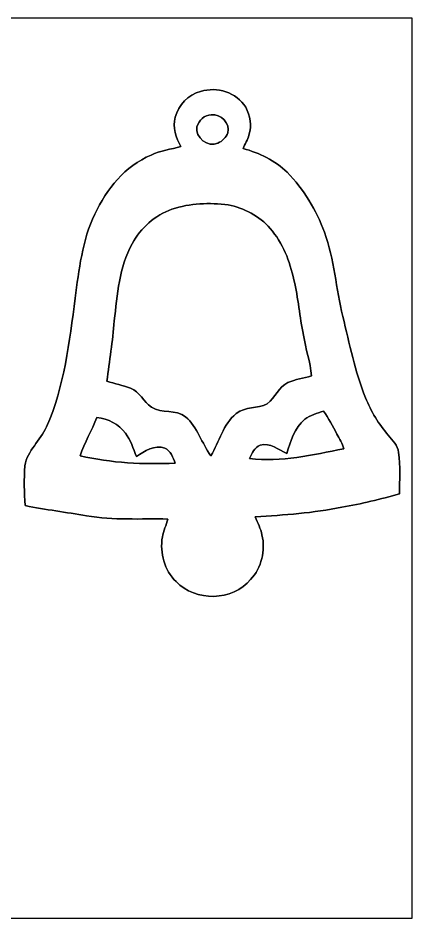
# Model space of a CAD drawing. Header units: centimetres. Extents: x -16.8 to 16.8, y -16.7 to 16.7.
# Drawn here: x 2.18 to 16.77, y -16.67 to 16.67 of the extents above; entities that cross this region are included whole.
import ezdxf

# ---------------------------------------------------------------- set-up
doc = ezdxf.new("R2010")
doc.units = ezdxf.units.CM
doc.header["$MEASUREMENT"] = 0
doc.layers.add('Layer 1', color=7, linetype='Continuous')

msp = doc.modelspace()

# ---------------------------------------------------------------- linework, layer by layer
at = {"layer": 'Layer 1', "color": 7}
for points, knots in [([(-16.77458, 16.66875), (-16.77458, 16.66875), (16.77458, 16.66875), (16.77458, 16.66875), (16.77458, 16.66875), (16.77458, 16.66875), (16.77458, -16.66875), (16.77458, -16.66875), (16.77458, -16.66875), (16.77458, -16.66875), (-16.77458, -16.66875), (-16.77458, -16.66875), (-16.77458, -16.66875), (-16.77458, -16.66875), (-16.77458, 16.66875), (-16.77458, 16.66875), (-16.77458, 16.66875), (-16.77458, 16.66875), (-16.77458, 16.66875), (-16.77458, 16.66875)], [0, 0, 0, 0, 0.16666667, 0.16666667, 0.16666667, 0.16666667, 0.33333333, 0.33333333, 0.33333333, 0.33333333, 0.5, 0.5, 0.5, 0.5, 0.66666667, 0.66666667, 0.66666667, 0.66666667, 1, 1, 1, 1]), ([(8.94362, 13.94777), (8.48219, 13.83771), (8.12447, 13.4433), (7.99888, 12.99457), (7.99888, 12.99457), (7.90187, 12.61674), (8.03063, 12.23292), (8.21619, 11.90519), (8.21619, 11.90519), (7.84401, 11.81241), (7.45949, 11.75067), (7.10812, 11.58981), (7.10812, 11.58981), (6.14751, 11.1887), (5.45959, 10.32475), (5.02497, 9.4047), (5.02497, 9.4047), (4.55859, 8.43139), (4.43265, 7.34377), (4.2993, 6.28579), (4.2993, 6.28579), (4.07741, 4.67677), (3.89996, 3.02507), (3.23603, 1.52471), (3.23603, 1.52471), (3.01131, 1.01741), (2.52342, 0.65088), (2.42958, 0.0829), (2.42958, 0.0829), (2.39748, -0.40852), (2.41194, -0.90276), (2.4444, -1.39453), (2.4444, -1.39453), (3.19969, -1.54129), (3.96275, -1.64006), (4.72052, -1.77165), (4.72052, -1.77165), (5.71429, -1.93993), (6.72571, -1.87184), (7.7283, -1.89159), (7.7283, -1.89159), (7.67503, -2.11702), (7.56109, -2.32516), (7.52722, -2.55552), (7.52722, -2.55552), (7.42985, -3.14466), (7.59813, -3.78672), (8.03522, -4.20617), (8.03522, -4.20617), (8.74995, -4.96641), (10.12578, -4.93148), (10.79712, -4.13068), (10.79712, -4.13068), (11.20069, -3.69323), (11.35486, -3.05682), (11.21763, -2.48003), (11.21763, -2.48003), (11.17741, -2.24261), (11.04935, -2.03694), (10.96962, -1.81328), (10.96962, -1.81328), (12.04242, -1.73249), (13.12227, -1.67464), (14.17779, -1.44956), (14.17779, -1.44956), (14.90063, -1.33738), (15.60724, -1.14582), (16.31386, -0.96097), (16.31386, -0.96097), (16.30962, -0.44979), (16.34913, 0.06597), (16.27858, 0.57362), (16.27858, 0.57362), (16.25247, 0.83926), (16.05245, 1.02411), (15.8937, 1.21814), (15.8937, 1.21814), (15.53633, 1.62631), (15.26011, 2.10044), (15.05197, 2.59997), (15.05197, 2.59997), (14.66039, 3.56941), (14.45789, 4.59881), (14.21483, 5.61164), (14.21483, 5.61164), (13.95695, 6.64422), (13.89874, 7.72548), (13.53044, 8.73019), (13.53044, 8.73019), (13.22352, 9.55111), (12.77232, 10.32898), (12.15178, 10.95234), (12.15178, 10.95234), (11.70199, 11.39825), (11.11567, 11.66389), (10.51489, 11.83746), (10.51489, 11.83746), (10.5918, 12.00079), (10.68599, 12.15707), (10.73291, 12.33311), (10.73291, 12.33311), (10.85638, 12.67425), (10.78089, 13.05595), (10.61261, 13.36675), (10.61261, 13.36675), (10.27465, 13.91003), (9.54405, 14.1418), (8.94362, 13.94777), (8.94362, 13.94777), (8.94362, 13.94777), (8.94362, 13.94777), (8.94362, 13.94777)], [0, 0, 0, 0, 0.03448276, 0.03448276, 0.03448276, 0.03448276, 0.06896552, 0.06896552, 0.06896552, 0.06896552, 0.10344828, 0.10344828, 0.10344828, 0.10344828, 0.13793103, 0.13793103, 0.13793103, 0.13793103, 0.17241379, 0.17241379, 0.17241379, 0.17241379, 0.20689655, 0.20689655, 0.20689655, 0.20689655, 0.24137931, 0.24137931, 0.24137931, 0.24137931, 0.27586207, 0.27586207, 0.27586207, 0.27586207, 0.31034483, 0.31034483, 0.31034483, 0.31034483, 0.34482759, 0.34482759, 0.34482759, 0.34482759, 0.37931034, 0.37931034, 0.37931034, 0.37931034, 0.4137931, 0.4137931, 0.4137931, 0.4137931, 0.44827586, 0.44827586, 0.44827586, 0.44827586, 0.48275862, 0.48275862, 0.48275862, 0.48275862, 0.51724138, 0.51724138, 0.51724138, 0.51724138, 0.55172414, 0.55172414, 0.55172414, 0.55172414, 0.5862069, 0.5862069, 0.5862069, 0.5862069, 0.62068966, 0.62068966, 0.62068966, 0.62068966, 0.65517241, 0.65517241, 0.65517241, 0.65517241, 0.68965517, 0.68965517, 0.68965517, 0.68965517, 0.72413793, 0.72413793, 0.72413793, 0.72413793, 0.75862069, 0.75862069, 0.75862069, 0.75862069, 0.79310345, 0.79310345, 0.79310345, 0.79310345, 0.82758621, 0.82758621, 0.82758621, 0.82758621, 0.86206897, 0.86206897, 0.86206897, 0.86206897, 0.89655172, 0.89655172, 0.89655172, 0.89655172, 0.93103448, 0.93103448, 0.93103448, 0.93103448, 1, 1, 1, 1]), ([(9.33838, 13.08664), (9.68834, 13.11839), (10.04993, 12.76667), (9.95433, 12.41143), (9.95433, 12.41143), (9.87425, 12.25409), (9.75889, 12.09922), (9.58709, 12.03713), (9.58709, 12.03713), (9.21773, 11.85757), (8.73584, 12.24633), (8.80604, 12.64144), (8.80604, 12.64144), (8.87871, 12.87251), (9.08685, 13.07888), (9.33838, 13.08664)], [0, 0, 0, 0, 0.2, 0.2, 0.2, 0.2, 0.4, 0.4, 0.4, 0.4, 0.6, 0.6, 0.6, 0.6, 1, 1, 1, 1]), ([(7.88282, 9.58462), (8.54886, 9.81216), (9.27276, 9.83368), (9.96597, 9.74972), (9.96597, 9.74972), (10.55546, 9.62519), (11.12273, 9.33485), (11.52031, 8.87448), (11.52031, 8.87448), (11.98739, 8.33755), (12.25444, 7.65563), (12.39767, 6.96595), (12.39767, 6.96595), (12.56806, 6.29461), (12.60404, 5.59999), (12.75115, 4.92407), (12.75115, 4.92407), (12.83441, 4.41678), (13.00692, 3.92642), (13.05454, 3.41313), (13.05454, 3.41313), (12.76385, 3.3274), (12.45623, 3.29001), (12.17754, 3.16689), (12.17754, 3.16689), (11.83887, 2.99755), (11.69529, 2.61232), (11.41518, 2.37737), (11.41518, 2.37737), (11.05606, 2.1777), (10.58862, 2.29094), (10.26195, 2.01366), (10.26195, 2.01366), (9.77089, 1.62137), (9.64142, 0.96661), (9.32286, 0.45508), (9.32286, 0.45508), (8.98313, 0.91722), (8.83038, 1.51059), (8.38659, 1.89583), (8.38659, 1.89583), (8.02428, 2.19463), (7.50323, 1.99319), (7.11835, 2.25037), (7.11835, 2.25037), (6.83366, 2.45498), (6.68232, 2.82222), (6.34577, 2.9591), (6.34577, 2.9591), (6.06002, 3.06423), (5.75945, 3.12067), (5.47088, 3.21698), (5.47088, 3.21698), (5.5693, 3.95993), (5.68431, 4.70112), (5.74357, 5.44865), (5.74357, 5.44865), (5.86246, 6.41738), (5.9249, 7.43303), (6.40292, 8.30792), (6.40292, 8.30792), (6.73065, 8.88365), (7.24782, 9.37084), (7.88282, 9.58462)], [0, 0, 0, 0, 0.05882353, 0.05882353, 0.05882353, 0.05882353, 0.11764706, 0.11764706, 0.11764706, 0.11764706, 0.17647059, 0.17647059, 0.17647059, 0.17647059, 0.23529412, 0.23529412, 0.23529412, 0.23529412, 0.29411765, 0.29411765, 0.29411765, 0.29411765, 0.35294118, 0.35294118, 0.35294118, 0.35294118, 0.41176471, 0.41176471, 0.41176471, 0.41176471, 0.47058824, 0.47058824, 0.47058824, 0.47058824, 0.52941176, 0.52941176, 0.52941176, 0.52941176, 0.58823529, 0.58823529, 0.58823529, 0.58823529, 0.64705882, 0.64705882, 0.64705882, 0.64705882, 0.70588235, 0.70588235, 0.70588235, 0.70588235, 0.76470588, 0.76470588, 0.76470588, 0.76470588, 0.82352941, 0.82352941, 0.82352941, 0.82352941, 0.88235294, 0.88235294, 0.88235294, 0.88235294, 1, 1, 1, 1]), ([(12.79878, 1.80481), (13.00339, 1.96109), (13.25845, 2.02459), (13.49728, 2.10996), (13.49728, 2.10996), (13.68989, 1.84256), (13.84053, 1.54834), (13.99434, 1.25765), (13.99434, 1.25765), (14.08571, 1.07985), (14.20072, 0.91123), (14.24446, 0.71261), (14.24446, 0.71261), (13.09793, 0.48436), (11.92777, 0.19967), (10.75337, 0.35172), (10.75337, 0.35172), (10.84016, 0.54222), (10.94281, 0.76341), (11.15272, 0.84138), (11.15272, 0.84138), (11.51678, 0.94544), (11.83005, 0.68933), (12.13238, 0.53552), (12.13238, 0.53552), (12.27631, 0.99131), (12.42095, 1.48202), (12.79878, 1.80481)], [0, 0, 0, 0, 0.125, 0.125, 0.125, 0.125, 0.25, 0.25, 0.25, 0.25, 0.375, 0.375, 0.375, 0.375, 0.5, 0.5, 0.5, 0.5, 0.625, 0.625, 0.625, 0.625, 0.75, 0.75, 0.75, 0.75, 1, 1, 1, 1]), ([(5.10469, 1.8736), (5.51392, 1.82563), (5.91256, 1.62454), (6.15491, 1.28517), (6.15491, 1.28517), (6.35882, 1.03611), (6.4516, 0.72531), (6.56237, 0.42933), (6.56237, 0.42933), (6.87176, 0.63324), (7.23371, 0.85584), (7.62282, 0.74083), (7.62282, 0.74083), (7.82955, 0.62653), (7.92939, 0.39053), (8.00488, 0.17709), (8.00488, 0.17709), (6.82731, 0.12629), (5.6321, 0.1845), (4.48063, 0.45191), (4.48063, 0.45191), (4.65384, 0.9398), (4.90537, 1.39594), (5.10469, 1.8736)], [0, 0, 0, 0, 0.14285714, 0.14285714, 0.14285714, 0.14285714, 0.28571429, 0.28571429, 0.28571429, 0.28571429, 0.42857143, 0.42857143, 0.42857143, 0.42857143, 0.57142857, 0.57142857, 0.57142857, 0.57142857, 0.71428571, 0.71428571, 0.71428571, 0.71428571, 1, 1, 1, 1])]:
    msp.add_open_spline(points, degree=3, knots=knots, dxfattribs=at)
at = {"layer": 'Layer 1', "color": 253}
for points, knots in [([(8.94362, 13.94777), (9.54405, 14.1418), (10.27465, 13.91003), (10.61261, 13.36675), (10.61261, 13.36675), (10.78089, 13.05595), (10.85638, 12.67425), (10.73291, 12.33311), (10.73291, 12.33311), (10.68599, 12.15707), (10.5918, 12.00079), (10.51489, 11.83746), (10.51489, 11.83746), (11.11567, 11.66389), (11.70199, 11.39825), (12.15178, 10.95234), (12.15178, 10.95234), (12.77232, 10.32898), (13.22352, 9.55111), (13.53044, 8.73019), (13.53044, 8.73019), (13.89874, 7.72548), (13.95695, 6.64422), (14.21483, 5.61164), (14.21483, 5.61164), (14.45789, 4.59881), (14.66039, 3.56941), (15.05197, 2.59997), (15.05197, 2.59997), (15.26011, 2.10044), (15.53633, 1.62631), (15.8937, 1.21814), (15.8937, 1.21814), (16.05245, 1.02411), (16.25247, 0.83926), (16.27858, 0.57362), (16.27858, 0.57362), (16.34913, 0.06597), (16.30962, -0.44979), (16.31386, -0.96097), (16.31386, -0.96097), (15.60724, -1.14582), (14.90063, -1.33738), (14.17779, -1.44956), (14.17779, -1.44956), (13.12227, -1.67464), (12.04242, -1.73249), (10.96962, -1.81328), (10.96962, -1.81328), (11.04935, -2.03694), (11.17741, -2.24261), (11.21763, -2.48003), (11.21763, -2.48003), (11.35486, -3.05682), (11.20069, -3.69323), (10.79712, -4.13068), (10.79712, -4.13068), (10.12578, -4.93148), (8.74995, -4.96641), (8.03522, -4.20617), (8.03522, -4.20617), (7.59813, -3.78672), (7.42985, -3.14466), (7.52722, -2.55552), (7.52722, -2.55552), (7.56109, -2.32516), (7.67503, -2.11702), (7.7283, -1.89159), (7.7283, -1.89159), (6.72571, -1.87184), (5.71429, -1.93993), (4.72052, -1.77165), (4.72052, -1.77165), (3.96275, -1.64006), (3.19969, -1.54129), (2.4444, -1.39453), (2.4444, -1.39453), (2.41194, -0.90276), (2.39748, -0.40852), (2.42958, 0.0829), (2.42958, 0.0829), (2.52342, 0.65088), (3.01131, 1.01741), (3.23603, 1.52471), (3.23603, 1.52471), (3.89996, 3.02507), (4.07741, 4.67677), (4.2993, 6.28579), (4.2993, 6.28579), (4.43265, 7.34377), (4.55859, 8.43139), (5.02497, 9.4047), (5.02497, 9.4047), (5.45959, 10.32475), (6.14751, 11.1887), (7.10812, 11.58981), (7.10812, 11.58981), (7.45949, 11.75067), (7.84401, 11.81241), (8.21619, 11.90519), (8.21619, 11.90519), (8.03063, 12.23292), (7.90187, 12.61674), (7.99888, 12.99457), (7.99888, 12.99457), (8.12447, 13.4433), (8.48219, 13.83771), (8.94362, 13.94777), (8.94362, 13.94777), (8.94362, 13.94777), (8.94362, 13.94777), (8.94362, 13.94777)], [0, 0, 0, 0, 0.03448276, 0.03448276, 0.03448276, 0.03448276, 0.06896552, 0.06896552, 0.06896552, 0.06896552, 0.10344828, 0.10344828, 0.10344828, 0.10344828, 0.13793103, 0.13793103, 0.13793103, 0.13793103, 0.17241379, 0.17241379, 0.17241379, 0.17241379, 0.20689655, 0.20689655, 0.20689655, 0.20689655, 0.24137931, 0.24137931, 0.24137931, 0.24137931, 0.27586207, 0.27586207, 0.27586207, 0.27586207, 0.31034483, 0.31034483, 0.31034483, 0.31034483, 0.34482759, 0.34482759, 0.34482759, 0.34482759, 0.37931034, 0.37931034, 0.37931034, 0.37931034, 0.4137931, 0.4137931, 0.4137931, 0.4137931, 0.44827586, 0.44827586, 0.44827586, 0.44827586, 0.48275862, 0.48275862, 0.48275862, 0.48275862, 0.51724138, 0.51724138, 0.51724138, 0.51724138, 0.55172414, 0.55172414, 0.55172414, 0.55172414, 0.5862069, 0.5862069, 0.5862069, 0.5862069, 0.62068966, 0.62068966, 0.62068966, 0.62068966, 0.65517241, 0.65517241, 0.65517241, 0.65517241, 0.68965517, 0.68965517, 0.68965517, 0.68965517, 0.72413793, 0.72413793, 0.72413793, 0.72413793, 0.75862069, 0.75862069, 0.75862069, 0.75862069, 0.79310345, 0.79310345, 0.79310345, 0.79310345, 0.82758621, 0.82758621, 0.82758621, 0.82758621, 0.86206897, 0.86206897, 0.86206897, 0.86206897, 0.89655172, 0.89655172, 0.89655172, 0.89655172, 0.93103448, 0.93103448, 0.93103448, 0.93103448, 1, 1, 1, 1]), ([(9.33838, 13.08664), (9.08685, 13.07888), (8.87871, 12.87251), (8.80604, 12.64144), (8.80604, 12.64144), (8.73584, 12.24633), (9.21773, 11.85757), (9.58709, 12.03713), (9.58709, 12.03713), (9.75889, 12.09922), (9.87425, 12.25409), (9.95433, 12.41143), (9.95433, 12.41143), (10.04993, 12.76667), (9.68834, 13.11839), (9.33838, 13.08664), (9.33838, 13.08664), (9.33838, 13.08664), (9.33838, 13.08664), (9.33838, 13.08664)], [0, 0, 0, 0, 0.16666667, 0.16666667, 0.16666667, 0.16666667, 0.33333333, 0.33333333, 0.33333333, 0.33333333, 0.5, 0.5, 0.5, 0.5, 0.66666667, 0.66666667, 0.66666667, 0.66666667, 1, 1, 1, 1]), ([(7.88282, 9.58462), (7.24782, 9.37084), (6.73065, 8.88365), (6.40292, 8.30792), (6.40292, 8.30792), (5.9249, 7.43303), (5.86246, 6.41738), (5.74357, 5.44865), (5.74357, 5.44865), (5.68431, 4.70112), (5.5693, 3.95993), (5.47088, 3.21698), (5.47088, 3.21698), (5.75945, 3.12067), (6.06002, 3.06423), (6.34577, 2.9591), (6.34577, 2.9591), (6.68232, 2.82222), (6.83366, 2.45498), (7.11835, 2.25037), (7.11835, 2.25037), (7.50323, 1.99319), (8.02428, 2.19463), (8.38659, 1.89583), (8.38659, 1.89583), (8.83038, 1.51059), (8.98313, 0.91722), (9.32286, 0.45508), (9.32286, 0.45508), (9.64142, 0.96661), (9.77089, 1.62137), (10.26195, 2.01366), (10.26195, 2.01366), (10.58862, 2.29094), (11.05606, 2.1777), (11.41518, 2.37737), (11.41518, 2.37737), (11.69529, 2.61232), (11.83887, 2.99755), (12.17754, 3.16689), (12.17754, 3.16689), (12.45623, 3.29001), (12.76385, 3.3274), (13.05454, 3.41313), (13.05454, 3.41313), (13.00692, 3.92642), (12.83441, 4.41678), (12.75115, 4.92407), (12.75115, 4.92407), (12.60404, 5.59999), (12.56806, 6.29461), (12.39767, 6.96595), (12.39767, 6.96595), (12.25444, 7.65563), (11.98739, 8.33755), (11.52031, 8.87448), (11.52031, 8.87448), (11.12273, 9.33485), (10.55546, 9.62519), (9.96597, 9.74972), (9.96597, 9.74972), (9.27276, 9.83368), (8.54886, 9.81216), (7.88282, 9.58462), (7.88282, 9.58462), (7.88282, 9.58462), (7.88282, 9.58462), (7.88282, 9.58462)], [0, 0, 0, 0, 0.05555556, 0.05555556, 0.05555556, 0.05555556, 0.11111111, 0.11111111, 0.11111111, 0.11111111, 0.16666667, 0.16666667, 0.16666667, 0.16666667, 0.22222222, 0.22222222, 0.22222222, 0.22222222, 0.27777778, 0.27777778, 0.27777778, 0.27777778, 0.33333333, 0.33333333, 0.33333333, 0.33333333, 0.38888889, 0.38888889, 0.38888889, 0.38888889, 0.44444444, 0.44444444, 0.44444444, 0.44444444, 0.5, 0.5, 0.5, 0.5, 0.55555556, 0.55555556, 0.55555556, 0.55555556, 0.61111111, 0.61111111, 0.61111111, 0.61111111, 0.66666667, 0.66666667, 0.66666667, 0.66666667, 0.72222222, 0.72222222, 0.72222222, 0.72222222, 0.77777778, 0.77777778, 0.77777778, 0.77777778, 0.83333333, 0.83333333, 0.83333333, 0.83333333, 0.88888889, 0.88888889, 0.88888889, 0.88888889, 1, 1, 1, 1]), ([(12.79878, 1.80481), (12.42095, 1.48202), (12.27631, 0.99131), (12.13238, 0.53552), (12.13238, 0.53552), (11.83005, 0.68933), (11.51678, 0.94544), (11.15272, 0.84138), (11.15272, 0.84138), (10.94281, 0.76341), (10.84016, 0.54222), (10.75337, 0.35172), (10.75337, 0.35172), (11.92777, 0.19967), (13.09793, 0.48436), (14.24446, 0.71261), (14.24446, 0.71261), (14.20072, 0.91123), (14.08571, 1.07985), (13.99434, 1.25765), (13.99434, 1.25765), (13.84053, 1.54834), (13.68989, 1.84256), (13.49728, 2.10996), (13.49728, 2.10996), (13.25845, 2.02459), (13.00339, 1.96109), (12.79878, 1.80481), (12.79878, 1.80481), (12.79878, 1.80481), (12.79878, 1.80481), (12.79878, 1.80481)], [0, 0, 0, 0, 0.11111111, 0.11111111, 0.11111111, 0.11111111, 0.22222222, 0.22222222, 0.22222222, 0.22222222, 0.33333333, 0.33333333, 0.33333333, 0.33333333, 0.44444444, 0.44444444, 0.44444444, 0.44444444, 0.55555556, 0.55555556, 0.55555556, 0.55555556, 0.66666667, 0.66666667, 0.66666667, 0.66666667, 0.77777778, 0.77777778, 0.77777778, 0.77777778, 1, 1, 1, 1]), ([(5.10469, 1.8736), (4.90537, 1.39594), (4.65384, 0.9398), (4.48063, 0.45191), (4.48063, 0.45191), (5.6321, 0.1845), (6.82731, 0.12629), (8.00488, 0.17709), (8.00488, 0.17709), (7.92939, 0.39053), (7.82955, 0.62653), (7.62282, 0.74083), (7.62282, 0.74083), (7.23371, 0.85584), (6.87176, 0.63324), (6.56237, 0.42933), (6.56237, 0.42933), (6.4516, 0.72531), (6.35882, 1.03611), (6.15491, 1.28517), (6.15491, 1.28517), (5.91256, 1.62454), (5.51392, 1.82563), (5.10469, 1.8736)], [0, 0, 0, 0, 0.14285714, 0.14285714, 0.14285714, 0.14285714, 0.28571429, 0.28571429, 0.28571429, 0.28571429, 0.42857143, 0.42857143, 0.42857143, 0.42857143, 0.57142857, 0.57142857, 0.57142857, 0.57142857, 0.71428571, 0.71428571, 0.71428571, 0.71428571, 1, 1, 1, 1])]:
    msp.add_open_spline(points, degree=3, knots=knots, dxfattribs=at)

doc.saveas('drawing.dxf')
